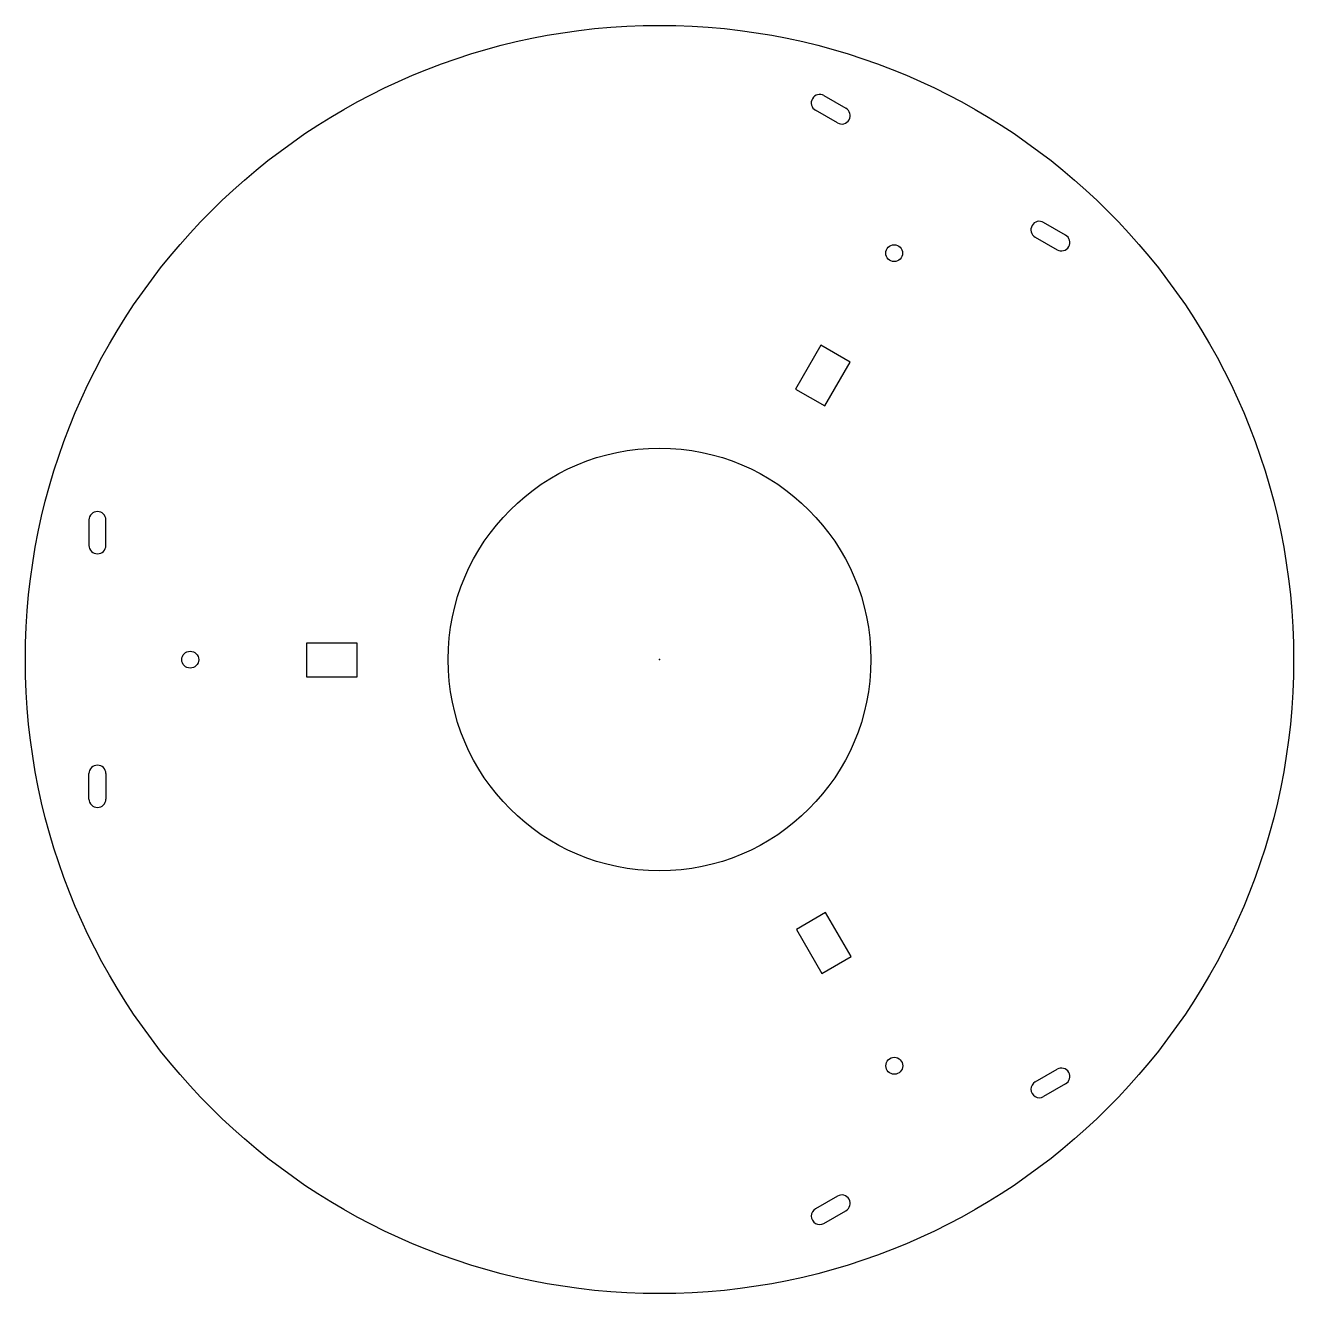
# Model space of a CAD drawing. Header units: centimetres. Extents: x -7.5 to 7.5, y -7.5 to 7.5.
import ezdxf

# ---------------------------------------------------------------- set-up
doc = ezdxf.new("R2010")
doc.units = ezdxf.units.CM
doc.header["$MEASUREMENT"] = 0
doc.layers.add('MiserSpoolV1 v2_Sketch1', color=7, linetype='Continuous')

msp = doc.modelspace()

# ---------------------------------------------------------------- linework, layer by layer
at = {"layer": 'MiserSpoolV1 v2_Sketch1'}
for p, q in [((1.945, 6.669), (2.205, 6.519)), ((2.105, 6.346), (1.845, 6.496)), ((4.803, 5.019), (4.543, 5.169)), ((4.443, 4.996), (4.703, 4.846)), ((1.91, 3.718), (1.61, 3.199)), ((2.256, 3.518), (1.91, 3.718)), ((1.956, 2.999), (2.256, 3.518)), ((1.61, 3.199), (1.956, 2.999)), ((-6.748, 1.65), (-6.748, 1.35)), ((-6.548, 1.35), (-6.548, 1.65)), ((-4.175, 0.195), (-4.175, -0.205)), ((-3.575, 0.195), (-4.175, 0.195)), ((-3.575, -0.205), (-3.575, 0.195)), ((-4.175, -0.205), (-3.575, -0.205)), ((-6.748, -1.65), (-6.748, -1.35)), ((-6.548, -1.35), (-6.548, -1.65)), ((1.965, -2.993), (1.619, -3.193)), ((2.265, -3.513), (1.965, -2.993)), ((1.619, -3.193), (1.919, -3.713)), ((1.919, -3.713), (2.265, -3.513)), ((4.443, -4.996), (4.703, -4.846)), ((4.803, -5.019), (4.543, -5.169)), ((2.105, -6.346), (1.845, -6.496)), ((1.945, -6.669), (2.205, -6.519))]:
    msp.add_line(p, q, dxfattribs=at)
for centre, radius in [((0, 0), 7.5), ((2.775, 4.806), 0.1), ((0, 0), 2.5), ((-5.55, -0.002), 0.1), ((2.777, -4.805), 0.1)]:
    msp.add_circle(centre, radius, dxfattribs=at)
for centre, start, end in [((1.895, 6.583), 60, 240), ((2.155, 6.433), 240, 60), ((4.493, 5.083), 60, 240), ((4.753, 4.933), 240, 60), ((-6.648, 1.65), 0, 180), ((-6.648, 1.35), 180, 0), ((-6.648, -1.35), 0, 180), ((-6.648, -1.65), 180, 0), ((4.753, -4.933), 300, 120), ((4.493, -5.083), 120, 300), ((2.155, -6.433), 300, 120), ((1.895, -6.583), 120, 300)]:
    msp.add_arc(centre, 0.1, start, end, dxfattribs=at)
msp.add_point((0, 0), dxfattribs=at)

doc.saveas('drawing.dxf')
